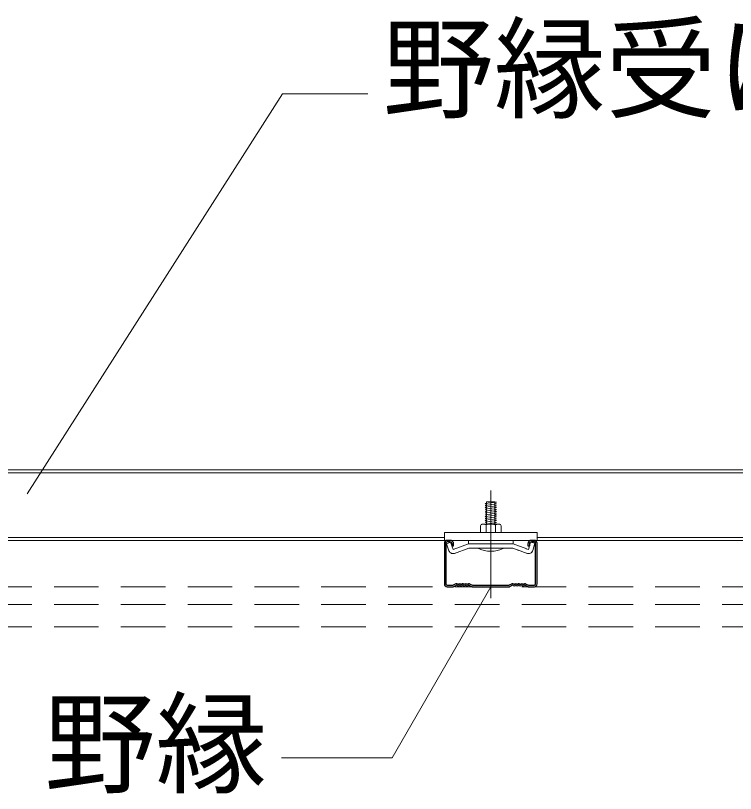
# Model space of a CAD drawing. Units: millimetres on the paper, with parts at other scales. Extents: x -195 to 195, y -135 to 133.
# Drawn here: x -61.79 to -42.39, y -65.48 to -44.53 of the extents above; entities that cross this region are included whole.
import ezdxf
from ezdxf.enums import TextEntityAlignment as Align

# ---------------------------------------------------------------- set-up
doc = ezdxf.new("R2010")
doc.units = ezdxf.units.MM
doc.linetypes.add('CHAIN1', pattern=[8, 5, -1, 1, -1])
doc.linetypes.add('DASHED1', pattern=[1.8, 1.2, -0.6])
for name, color, linetype, lineweight in [('5-0_中心線', 4, 'CHAIN1', 9), ('5-2_野縁受け', 3, 'Continuous', 18), ('5-3_野縁', 2, 'Continuous', 25), ('5-6_文字', 7, 'Continuous', 18), ('5-A_クリップ', 7, 'Continuous', 18), ('5-D_パネル', 4, 'DASHED1', 9)]:
    doc.layers.add(name, color=color, linetype=linetype, lineweight=lineweight)
doc.styles.add('ＭＳ ゴシック', font='')
doc.styles.get('ＭＳ ゴシック').set_extended_font_data('MS Gothic')

msp = doc.modelspace()

# ---------------------------------------------------------------- linework, layer by layer
at = {"layer": '5-0_中心線'}
msp.add_line((-48.985, -60.217), (-48.985, -57.316), dxfattribs=at)
at = {"layer": '5-2_野縁受け'}
for p, q in [((-71.41, -56.763), (-27.91, -56.763)), ((-71.41, -56.843), (-27.91, -56.843)), ((-71.41, -58.663), (-27.91, -58.663)), ((-62.883, -58.583), (-50.233, -58.583)), ((-47.733, -58.583), (-35.083, -58.583))]:
    msp.add_line(p, q, dxfattribs=at)
at = {"layer": '5-3_野縁'}
for p, q in [((-50.085, -58.663), (-50.16, -58.663)), ((-47.81, -58.663), (-47.885, -58.663)), ((-50.235, -58.738), (-50.235, -59.838)), ((-50.195, -58.738), (-50.195, -59.838)), ((-50.085, -58.703), (-50.16, -58.703)), ((-50.025, -58.813), (-50.025, -58.763)), ((-50.025, -58.813), (-49.985, -58.813)), ((-49.985, -58.813), (-49.985, -58.763)), ((-47.985, -58.763), (-47.985, -58.813)), ((-47.985, -58.813), (-47.945, -58.813)), ((-47.945, -58.763), (-47.945, -58.813)), ((-47.81, -58.703), (-47.885, -58.703)), ((-47.775, -59.838), (-47.775, -58.738)), ((-47.735, -59.838), (-47.735, -58.738)), ((-50.16, -59.873), (-50.006, -59.873)), ((-50.16, -59.913), (-49.994, -59.913)), ((-49.922, -59.837), (-50, -59.872)), ((-49.994, -59.913), (-49.906, -59.873)), ((-49.888, -59.876), (-49.892, -59.874)), ((-49.867, -59.842), (-49.871, -59.84)), ((-49.852, -59.842), (-49.848, -59.84)), ((-49.831, -59.876), (-49.827, -59.874)), ((-49.808, -59.876), (-49.812, -59.874)), ((-49.787, -59.842), (-49.791, -59.84)), ((-49.772, -59.842), (-49.768, -59.84)), ((-49.751, -59.876), (-49.747, -59.874)), ((-49.728, -59.876), (-49.732, -59.874)), ((-49.707, -59.842), (-49.711, -59.84)), ((-49.692, -59.842), (-49.688, -59.84)), ((-49.671, -59.876), (-49.667, -59.874)), ((-49.648, -59.876), (-49.652, -59.874)), ((-49.627, -59.842), (-49.631, -59.84)), ((-49.612, -59.842), (-49.608, -59.84)), ((-49.591, -59.876), (-49.587, -59.874)), ((-49.573, -59.873), (-49.485, -59.913)), ((-49.557, -59.837), (-49.479, -59.872)), ((-49.485, -59.913), (-48.484, -59.913)), ((-49.474, -59.873), (-48.496, -59.873)), ((-48.412, -59.837), (-48.49, -59.872)), ((-48.396, -59.873), (-48.484, -59.913)), ((-48.378, -59.876), (-48.382, -59.874)), ((-48.357, -59.842), (-48.361, -59.84)), ((-48.342, -59.842), (-48.338, -59.84)), ((-48.321, -59.876), (-48.317, -59.874)), ((-48.298, -59.876), (-48.302, -59.874)), ((-48.277, -59.842), (-48.281, -59.84)), ((-48.262, -59.842), (-48.258, -59.84)), ((-48.241, -59.876), (-48.237, -59.874)), ((-48.218, -59.876), (-48.222, -59.874)), ((-48.197, -59.842), (-48.201, -59.84)), ((-48.182, -59.842), (-48.178, -59.84)), ((-48.161, -59.876), (-48.157, -59.874)), ((-48.138, -59.876), (-48.142, -59.874)), ((-48.117, -59.842), (-48.121, -59.84)), ((-48.102, -59.842), (-48.098, -59.84)), ((-48.081, -59.876), (-48.077, -59.874)), ((-47.975, -59.913), (-48.063, -59.873)), ((-48.047, -59.837), (-47.969, -59.872)), ((-47.975, -59.913), (-47.81, -59.913)), ((-47.964, -59.873), (-47.81, -59.873))]:
    msp.add_line(p, q, dxfattribs=at)
for centre, radius, start, end in [((-50.16, -58.738), 0.075, 90, 180), ((-50.085, -58.763), 0.1, 0, 90), ((-47.885, -58.763), 0.1, 90, 180), ((-47.81, -58.738), 0.075, 0, 90), ((-50.16, -58.738), 0.035, 90, 180), ((-50.085, -58.763), 0.06, 0, 90), ((-47.885, -58.763), 0.06, 90, 180), ((-47.81, -58.738), 0.035, 0, 90), ((-50.16, -59.838), 0.075, 180, 270), ((-50.16, -59.838), 0.035, 180, 270), ((-50.006, -59.858), 0.015, 270, 294.4465), ((-50.006, -59.858), 0.055, 270, 294.4465), ((-49.9, -59.887), 0.055, 58.5241, 114.4465), ((-49.9, -59.887), 0.015, 58.5241, 114.4465), ((-49.86, -59.829), 0.055, 238.524, 301.4759), ((-49.86, -59.829), 0.015, 238.524, 301.4759), ((-49.82, -59.887), 0.055, 58.5241, 121.4759), ((-49.82, -59.887), 0.015, 58.5241, 121.4759), ((-49.78, -59.829), 0.055, 238.524, 301.4759), ((-49.78, -59.829), 0.015, 238.524, 301.4759), ((-49.74, -59.887), 0.055, 90, 121.4759), ((-49.74, -59.887), 0.015, 90, 121.4759), ((-49.74, -59.887), 0.055, 58.5241, 90), ((-49.74, -59.887), 0.015, 58.5241, 90), ((-49.7, -59.829), 0.055, 238.524, 301.4759), ((-49.7, -59.829), 0.015, 238.524, 301.4759), ((-49.66, -59.887), 0.055, 58.5241, 121.4759), ((-49.66, -59.887), 0.015, 58.5241, 121.4759), ((-49.62, -59.829), 0.055, 238.524, 301.4759), ((-49.62, -59.829), 0.015, 238.524, 301.4759), ((-49.58, -59.887), 0.055, 65.5535, 121.4759), ((-49.58, -59.887), 0.015, 65.5535, 121.4759), ((-49.473, -59.858), 0.055, 245.5535, 269.6159), ((-49.473, -59.858), 0.015, 245.5535, 270), ((-48.496, -59.858), 0.015, 270, 294.4465), ((-48.496, -59.858), 0.055, 270.3841, 294.4465), ((-48.39, -59.887), 0.055, 58.5241, 114.4465), ((-48.39, -59.887), 0.015, 58.5241, 114.4465), ((-48.35, -59.829), 0.055, 238.524, 301.4759), ((-48.35, -59.829), 0.015, 238.524, 301.4759), ((-48.31, -59.887), 0.055, 58.5241, 121.4759), ((-48.31, -59.887), 0.015, 58.5241, 121.4759), ((-48.27, -59.829), 0.055, 238.524, 301.4759), ((-48.27, -59.829), 0.015, 238.524, 301.4759), ((-48.23, -59.887), 0.055, 90, 121.4759), ((-48.23, -59.887), 0.015, 90, 121.4759), ((-48.23, -59.887), 0.055, 58.5241, 90), ((-48.23, -59.887), 0.015, 58.5241, 90), ((-48.19, -59.829), 0.055, 238.524, 301.4759), ((-48.19, -59.829), 0.015, 238.524, 301.4759), ((-48.15, -59.887), 0.055, 58.5241, 121.4759), ((-48.15, -59.887), 0.015, 58.5241, 121.4759), ((-48.11, -59.829), 0.055, 238.524, 301.4759), ((-48.11, -59.829), 0.015, 238.524, 301.4759), ((-48.07, -59.887), 0.055, 65.5535, 121.4759), ((-48.07, -59.887), 0.015, 65.5535, 121.4759), ((-47.963, -59.858), 0.055, 245.5535, 270), ((-47.963, -59.858), 0.015, 245.5535, 270), ((-47.81, -59.838), 0.035, 270, 0), ((-47.81, -59.838), 0.075, 270, 0)]:
    msp.add_arc(centre, radius, start, end, dxfattribs=at)
at = {"layer": '5-6_文字'}
for p, q in [((-54.595, -46.634), (-61.473, -57.405)), ((-54.595, -46.634), (-52.3, -46.634)), ((-48.985, -59.913), (-51.643, -64.517)), ((-51.643, -64.517), (-54.627, -64.517))]:
    msp.add_line(p, q, dxfattribs=at)
at = {"layer": '5-A_クリップ'}
for p, q in [((-49.096, -58.223), (-49.096, -57.623)), ((-49.096, -57.623), (-48.871, -57.623)), ((-48.833, -57.631), (-48.871, -57.623)), ((-48.871, -58.223), (-48.871, -57.624)), ((-48.833, -57.631), (-49.133, -57.673)), ((-49.133, -57.673), (-49.096, -57.693)), ((-48.833, -57.681), (-49.133, -57.723)), ((-49.133, -57.723), (-49.096, -57.743)), ((-48.833, -57.681), (-48.871, -57.661)), ((-48.833, -57.731), (-48.871, -57.711)), ((-48.833, -57.781), (-48.871, -57.761)), ((-48.833, -57.831), (-48.871, -57.811)), ((-48.833, -57.881), (-48.871, -57.861)), ((-48.833, -57.931), (-48.871, -57.911)), ((-48.833, -57.981), (-48.871, -57.961)), ((-48.833, -58.031), (-48.871, -58.011)), ((-49.225, -58.232), (-49.248, -58.244)), ((-49.225, -58.232), (-49.248, -58.244)), ((-49.208, -58.223), (-48.758, -58.223)), ((-49.19, -58.228), (-49.108, -58.249)), ((-49.19, -58.228), (-49.108, -58.249)), ((-49.133, -58.173), (-49.096, -58.193)), ((-48.833, -58.181), (-49.133, -58.223)), ((-48.833, -58.181), (-49.133, -58.223)), ((-49.108, -58.249), (-49.108, -58.249)), ((-49.108, -58.249), (-49.108, -58.448)), ((-48.872, -58.243), (-48.858, -58.248)), ((-48.833, -58.081), (-48.871, -58.061)), ((-48.833, -58.131), (-48.871, -58.111)), ((-48.833, -58.181), (-48.871, -58.161)), ((-48.833, -58.181), (-48.871, -58.161)), ((-48.847, -58.223), (-48.871, -58.211)), ((-48.847, -58.223), (-48.871, -58.211)), ((-48.776, -58.228), (-48.858, -58.248)), ((-48.776, -58.228), (-48.858, -58.248)), ((-48.742, -58.232), (-48.718, -58.243)), ((-48.742, -58.232), (-48.718, -58.243)), ((-50.233, -58.448), (-47.733, -58.448)), ((-50.233, -58.448), (-50.233, -58.663)), ((-49.258, -58.273), (-49.258, -58.448)), ((-49.258, -58.448), (-48.708, -58.448)), ((-48.708, -58.273), (-48.708, -58.448)), ((-47.733, -58.663), (-47.733, -58.448)), ((-50.233, -58.663), (-47.733, -58.663)), ((-49.583, -58.663), (-49.583, -58.758)), ((-48.383, -58.663), (-48.383, -58.758)), ((-50.073, -58.713), (-50.181, -58.752)), ((-50.121, -58.916), (-50.181, -58.752)), ((-50.111, -58.945), (-50.181, -58.752)), ((-50.001, -58.91), (-50.073, -58.713)), ((-49.583, -58.758), (-50.001, -58.91)), ((-49.962, -59.013), (-49.578, -58.873)), ((-49.583, -58.758), (-48.983, -58.758)), ((-48.633, -58.873), (-49.333, -58.873)), ((-48.383, -58.758), (-48.983, -58.758)), ((-48.383, -58.758), (-48.983, -58.758)), ((-48.383, -58.758), (-48.983, -58.758)), ((-48.983, -58.873), (-48.526, -58.873)), ((-48.983, -58.873), (-48.497, -58.873)), ((-48.983, -58.873), (-48.422, -58.873)), ((-48.509, -58.873), (-48.422, -58.873)), ((-48.484, -58.873), (-48.389, -58.873)), ((-48.226, -58.932), (-48.389, -58.873)), ((-48.383, -58.758), (-48.013, -58.893)), ((-47.853, -58.935), (-47.8, -58.737)), ((-48.004, -59.013), (-48.263, -58.919)), ((-48.028, -58.887), (-47.965, -58.91))]:
    msp.add_line(p, q, dxfattribs=at)
for points in [[(-48.833, -57.731), (-49.133, -57.773), (-49.096, -57.793)], [(-48.833, -57.781), (-49.133, -57.823), (-49.096, -57.843)], [(-48.833, -57.831), (-49.133, -57.873), (-49.096, -57.893)], [(-48.833, -57.881), (-49.133, -57.923), (-49.096, -57.943)], [(-48.833, -57.931), (-49.133, -57.973), (-49.096, -57.993)], [(-48.833, -57.981), (-49.133, -58.023), (-49.096, -58.043)], [(-48.833, -58.031), (-49.133, -58.073), (-49.096, -58.093)], [(-48.833, -58.081), (-49.133, -58.123), (-49.096, -58.143)], [(-48.833, -58.131), (-49.133, -58.173), (-49.096, -58.193)], [(-48.872, -58.243), (-48.858, -58.248), (-48.858, -58.448)], [(-50.001, -58.91), (-50.073, -58.713), (-50.181, -58.752)], [(-48.983, -58.873), (-49.544, -58.873), (-49.578, -58.873)], [(-47.965, -58.91), (-47.911, -58.707), (-47.8, -58.737)]]:
    msp.add_lwpolyline(points, dxfattribs=at)
for centre, radius, start, end in [((-49.208, -58.273), 0.05, 90, 180), ((-49.202, -58.276), 0.05, 75.942, 116.6021), ((-49.202, -58.276), 0.05, 75.942, 116.6021), ((-48.983, -58.549), 0.325, 70.0181, 112.6198), ((-48.983, -58.549), 0.325, 70.0181, 112.6198), ((-48.764, -58.276), 0.05, 63.7347, 103.8602), ((-48.764, -58.276), 0.05, 63.7347, 103.8602), ((-48.758, -58.273), 0.05, 0, 90), ((-48.983, -58.173), 0.783, 243.4349, 296.565), ((-50.003, -58.905), 0.115, 200, 300), ((-47.964, -58.905), 0.115, 245, 345)]:
    msp.add_arc(centre, radius, start, end, dxfattribs=at)
at = {"layer": '5-D_パネル'}
for p, q in [((-10.951, -59.913), (-176.642, -59.913)), ((-10.951, -60.388), (-176.642, -60.388)), ((-10.951, -60.988), (-176.642, -60.988))]:
    msp.add_line(p, q, dxfattribs=at)

# ---------------------------------------------------------------- texts
at = {"layer": '5-6_文字', "style": 'ＭＳ ゴシック'}
for s, p in [('野縁受け', (-51.899, -47.717)), ('野縁', (-61.015, -65.897))]:
    msp.add_text(s, height=2.199, dxfattribs=at).set_placement(p, align=Align.BOTTOM_LEFT)

doc.saveas('drawing.dxf')
